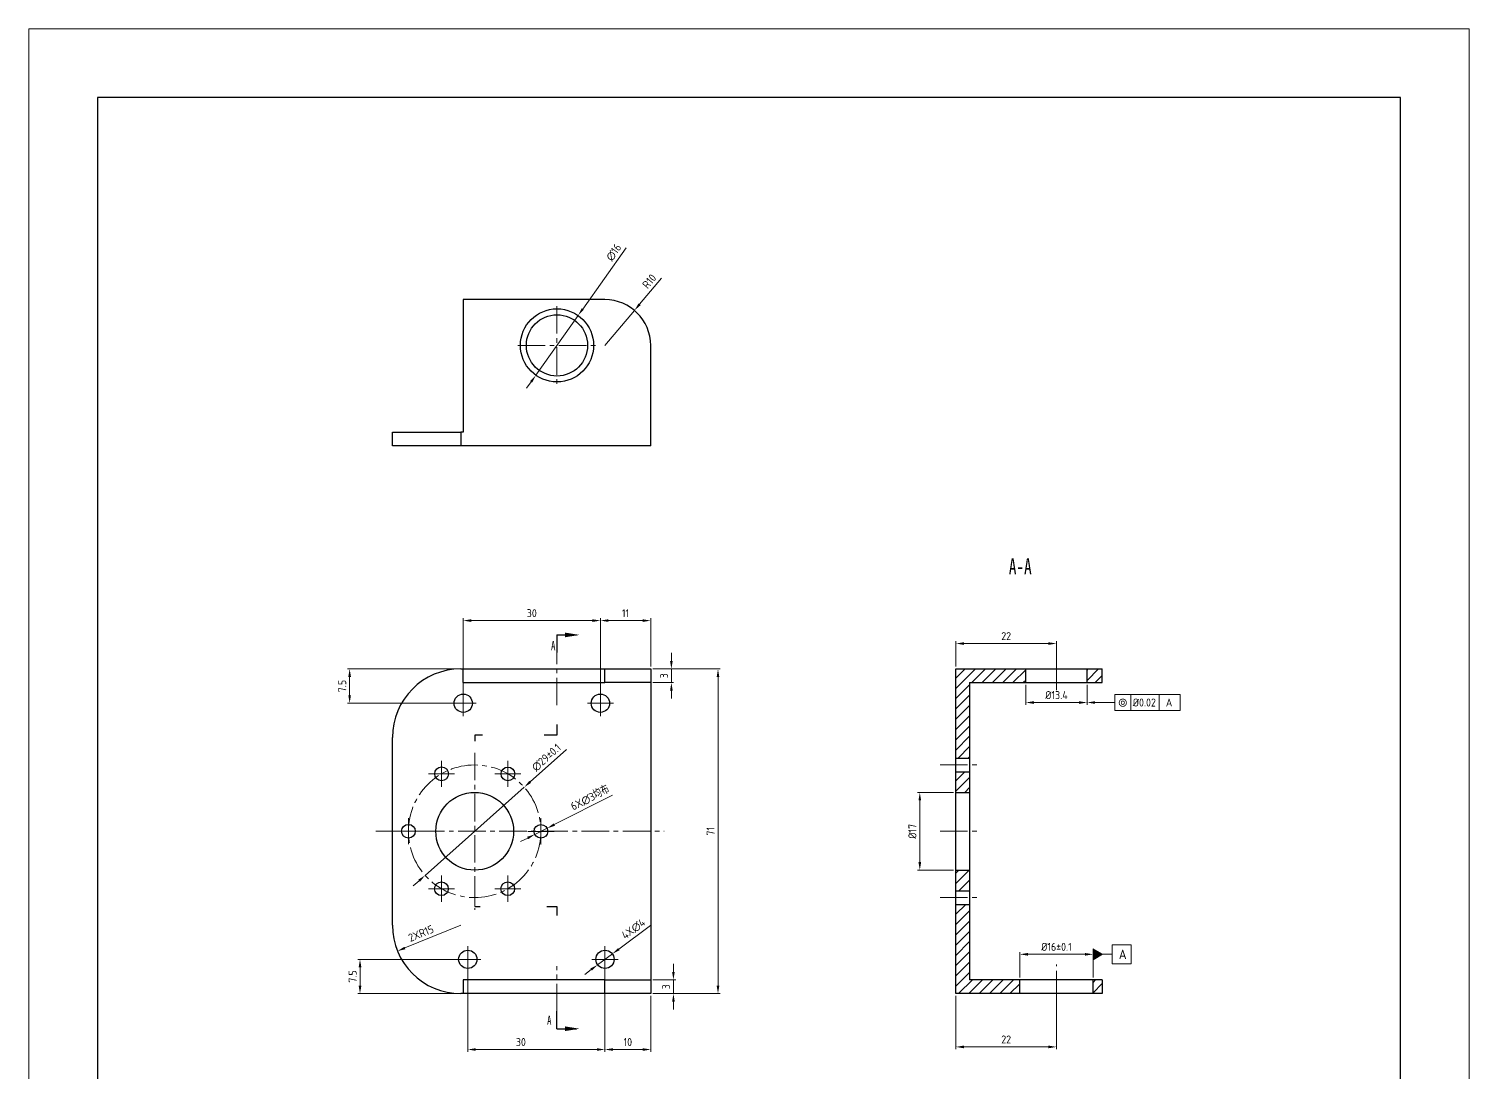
# Model space of a CAD drawing. Header units: millimetres. Extents: x 208 to 276696, y -381762 to 69.
# Drawn here: x 2069.5 to 2384.5, y -168.9 to 59.2 of the extents above; entities that cross this region are included whole.
import ezdxf

# ---------------------------------------------------------------- set-up
doc = ezdxf.new("R2010")
doc.units = ezdxf.units.MM
doc.header["$LTSCALE"] = 0.5
doc.header["$PDSIZE"] = -5
doc.linetypes.add('点画线', pattern=[18, 12, -2, 2, -2])
doc.layers.get('0').update_dxf_attribs({"lineweight": 30})
doc.layers.add('10', color=7, linetype='Continuous')
for name, color, linetype, lineweight in [('AM_8', 1, 'Continuous', 25), ('中心线层', 1, '点画线', 15), ('尺寸', 3, 'Continuous', 15), ('粗实线层', 7, 'Continuous', 30), ('细实线层', 7, 'Continuous', 15)]:
    doc.layers.add(name, color=color, linetype=linetype, lineweight=lineweight)
doc.styles.add('ACISOGDT', font='AMGDT.SHX')
doc.styles.add('SLDTEXTSTYLE0', font='TXT', dxfattribs={"width": 0.7})
doc.styles.get("Standard").update_dxf_attribs({"font": 'isocp.shx', "bigfont": 'gbcbig.shx'})
doc.styles.add('USER2', font='SIMPLEX.SHX')
doc.dimstyles.new('AM_ISO', dxfattribs={"dimscale": 0.5, "dimtxt": 3.5, "dimasz": 3.5, "dimexe": 1, "dimexo": 1, "dimgap": 1.5, "dimtad": 1, "dimdsep": 46, "dimtxsty": 'Standard', "dimcen": 0, "dimclrd": 256, "dimclre": 256, "dimclrt": 2, "dimadec": 0, "dimazin": 2, "dimtp": 0.1, "dimtm": 0.1, "dimtfac": 0.71, "dimtdec": 3, "dimtmove": 0, "dimatfit": 3, "dimfxl": 1, "dimlwd": -1, "dimlwe": -1, "dimarcsym": 1})
doc.dimstyles.new('AM_ISO$3', dxfattribs={"dimscale": 0.5, "dimtxt": 3.5, "dimasz": 3.5, "dimexe": 1, "dimexo": 1, "dimgap": 1.5, "dimtad": 1, "dimtoh": 1, "dimdsep": 46, "dimtxsty": 'Standard', "dimcen": 0, "dimclrd": 256, "dimclre": 256, "dimclrt": 2, "dimadec": 0, "dimazin": 2, "dimtp": 0.1, "dimtm": 0.1, "dimtfac": 0.71, "dimtofl": 0, "dimtmove": 0, "dimatfit": 0, "dimfxl": 1, "dimlwd": -1, "dimlwe": -1, "dimarcsym": 1})
doc.dimstyles.new('AM_ISO$4', dxfattribs={"dimscale": 0.5, "dimtxt": 3.5, "dimasz": 3.5, "dimexe": 1, "dimexo": 1, "dimgap": 1.5, "dimtad": 1, "dimtoh": 1, "dimdsep": 46, "dimtxsty": 'Standard', "dimcen": 0, "dimclrd": 256, "dimclre": 256, "dimclrt": 2, "dimadec": 0, "dimazin": 2, "dimtp": 0.1, "dimtm": 0.1, "dimtfac": 0.71, "dimtdec": 3, "dimtofl": 0, "dimtmove": 0, "dimatfit": 0, "dimfxl": 1, "dimlwd": -1, "dimlwe": -1, "dimarcsym": 1})

# ---------------------------------------------------------------- blocks, each defined once
blk = doc.blocks.new('*D68')
at = {"layer": 'Defpoints', "color": 0, "transparency": 16777216}
for p in [(2205.55, -80.77), (2205.55, -151.77), (2220.27, -151.77)]:
    blk.add_point(p, dxfattribs=at)
at = {"layer": '尺寸', "linetype": 'ByBlock', "transparency": 16777216}
for p, q in [((2206.05, -80.77), (2220.77, -80.77)), ((2220.27, -82.52), (2220.27, -150.02)), ((2206.05, -151.77), (2220.77, -151.77))]:
    blk.add_line(p, q, dxfattribs=at)
at = {"layer": '尺寸', "transparency": 16777216}
for points in [[(2219.98, -82.52), (2220.56, -82.52), (2220.27, -80.77)], [(2219.98, -150.02), (2220.56, -150.02), (2220.27, -151.77)]]:
    blk.add_solid(points, dxfattribs=at)
at = {"layer": '尺寸', "color": 2, "transparency": 16777216, "insert": (2218.64, -116.27), "char_height": 1.75, "attachment_point": 5, "rotation": 90}
blk.add_mtext('71', dxfattribs=at)
blk = doc.blocks.new('*D69')
at = {"layer": 'Defpoints', "color": 0, "transparency": 16777216}
for p in [(2205.55, -80.77), (2205.55, -83.77), (2210.07, -83.77)]:
    blk.add_point(p, dxfattribs=at)
at = {"layer": '尺寸', "linetype": 'ByBlock', "transparency": 16777216}
for p, q in [((2210.07, -79.02), (2210.07, -77.27)), ((2206.05, -80.77), (2210.57, -80.77)), ((2210.07, -80.77), (2210.07, -83.77)), ((2206.05, -83.77), (2210.57, -83.77)), ((2210.07, -85.52), (2210.07, -87.27))]:
    blk.add_line(p, q, dxfattribs=at)
at = {"layer": '尺寸', "transparency": 16777216}
for points in [[(2209.78, -79.02), (2210.37, -79.02), (2210.07, -80.77)], [(2209.78, -85.52), (2210.37, -85.52), (2210.07, -83.77)]]:
    blk.add_solid(points, dxfattribs=at)
at = {"layer": '尺寸', "color": 2, "transparency": 16777216, "insert": (2208.45, -82.27), "char_height": 1.75, "attachment_point": 5, "rotation": 90}
blk.add_mtext('3', dxfattribs=at)
blk = doc.blocks.new('*D70')
at = {"layer": 'Defpoints', "color": 0, "transparency": 16777216}
for p in [(2205.55, -148.77), (2205.55, -151.77), (2210.52, -151.77)]:
    blk.add_point(p, dxfattribs=at)
at = {"layer": '尺寸', "linetype": 'ByBlock', "transparency": 16777216}
for p, q in [((2210.52, -147.02), (2210.52, -145.27)), ((2206.05, -148.77), (2211.02, -148.77)), ((2210.52, -148.77), (2210.52, -151.77)), ((2206.05, -151.77), (2211.02, -151.77)), ((2210.52, -153.52), (2210.52, -155.27))]:
    blk.add_line(p, q, dxfattribs=at)
at = {"layer": '尺寸', "transparency": 16777216}
for points in [[(2210.23, -147.02), (2210.81, -147.02), (2210.52, -148.77)], [(2210.23, -153.52), (2210.81, -153.52), (2210.52, -151.77)]]:
    blk.add_solid(points, dxfattribs=at)
at = {"layer": '尺寸', "color": 2, "transparency": 16777216, "insert": (2208.89, -150.27), "char_height": 1.75, "attachment_point": 5, "rotation": 90}
blk.add_mtext('3', dxfattribs=at)
blk = doc.blocks.new('*D71')
at = {"layer": 'Defpoints', "color": 0, "transparency": 16777216}
for p in [(2197.16, -143.08), (2193.95, -145.46)]:
    blk.add_point(p, dxfattribs=at)
at = {"layer": '尺寸', "linetype": 'ByBlock', "transparency": 16777216}
for p, q in [((2205.53, -136.87), (2198.57, -142.04)), ((2193.95, -145.46), (2197.16, -143.08)), ((2192.54, -146.5), (2191.14, -147.55))]:
    blk.add_line(p, q, dxfattribs=at)
at = {"layer": '尺寸', "transparency": 16777216}
for points in [[(2198.39, -141.8), (2198.74, -142.27), (2197.16, -143.08)], [(2192.37, -146.27), (2192.72, -146.74), (2193.95, -145.46)]]:
    blk.add_solid(points, dxfattribs=at)
at = {"layer": '尺寸', "color": 2, "transparency": 16777216, "insert": (2201.79, -137.63), "char_height": 1.75, "attachment_point": 5, "rotation": 36.5563}
blk.add_mtext('4X∅4', dxfattribs=at)
blk = doc.blocks.new('*D72')
at = {"layer": 'Defpoints', "color": 0, "transparency": 16777216}
for p in [(2165.55, -144.27), (2195.55, -144.27), (2195.55, -163.99)]:
    blk.add_point(p, dxfattribs=at)
at = {"layer": '尺寸', "linetype": 'ByBlock', "transparency": 16777216}
for p, q in [((2165.55, -144.77), (2165.55, -164.49)), ((2195.55, -144.77), (2195.55, -164.49)), ((2167.3, -163.99), (2193.8, -163.99))]:
    blk.add_line(p, q, dxfattribs=at)
at = {"layer": '尺寸', "transparency": 16777216}
for points in [[(2167.3, -163.7), (2167.3, -164.28), (2165.55, -163.99)], [(2193.8, -163.7), (2193.8, -164.28), (2195.55, -163.99)]]:
    blk.add_solid(points, dxfattribs=at)
at = {"layer": '尺寸', "color": 2, "transparency": 16777216, "insert": (2177.16, -162.36), "char_height": 1.75, "attachment_point": 5}
blk.add_mtext('30', dxfattribs=at)
blk = doc.blocks.new('*D73')
at = {"layer": 'Defpoints', "color": 0, "transparency": 16777216}
for p in [(2195.55, -144.27), (2205.55, -151.77), (2205.55, -163.99)]:
    blk.add_point(p, dxfattribs=at)
at = {"layer": '尺寸', "linetype": 'ByBlock', "transparency": 16777216}
for p, q in [((2195.55, -144.77), (2195.55, -164.49)), ((2205.55, -152.27), (2205.55, -164.49)), ((2197.3, -163.99), (2203.8, -163.99))]:
    blk.add_line(p, q, dxfattribs=at)
at = {"layer": '尺寸', "transparency": 16777216}
for points in [[(2197.3, -163.7), (2197.3, -164.28), (2195.55, -163.99)], [(2203.8, -163.7), (2203.8, -164.28), (2205.55, -163.99)]]:
    blk.add_solid(points, dxfattribs=at)
at = {"layer": '尺寸', "color": 2, "transparency": 16777216, "insert": (2200.55, -162.36), "char_height": 1.75, "attachment_point": 5}
blk.add_mtext('10', dxfattribs=at)
blk = doc.blocks.new('*D74')
at = {"layer": 'Defpoints', "color": 0, "transparency": 16777216}
for p in [(2205.55, -70.2), (2205.55, -80.77), (2194.55, -88.27)]:
    blk.add_point(p, dxfattribs=at)
at = {"layer": '尺寸', "linetype": 'ByBlock', "transparency": 16777216}
for p, q in [((2194.55, -87.77), (2194.55, -69.7)), ((2196.3, -70.2), (2203.8, -70.2)), ((2205.55, -80.27), (2205.55, -69.7))]:
    blk.add_line(p, q, dxfattribs=at)
at = {"layer": '尺寸', "transparency": 16777216}
for points in [[(2196.3, -69.91), (2196.3, -70.49), (2194.55, -70.2)], [(2203.8, -69.91), (2203.8, -70.49), (2205.55, -70.2)]]:
    blk.add_solid(points, dxfattribs=at)
at = {"layer": '尺寸', "color": 2, "transparency": 16777216, "insert": (2200.05, -68.58), "char_height": 1.75, "attachment_point": 5}
blk.add_mtext('11', dxfattribs=at)
blk = doc.blocks.new('*D75')
at = {"layer": 'Defpoints', "color": 0, "transparency": 16777216}
for p in [(2194.55, -70.2), (2164.55, -88.27), (2194.55, -88.27)]:
    blk.add_point(p, dxfattribs=at)
at = {"layer": '尺寸', "linetype": 'ByBlock', "transparency": 16777216}
for p, q in [((2164.55, -87.77), (2164.55, -69.7)), ((2166.3, -70.2), (2192.8, -70.2)), ((2194.55, -87.77), (2194.55, -69.7))]:
    blk.add_line(p, q, dxfattribs=at)
at = {"layer": '尺寸', "transparency": 16777216}
for points in [[(2166.3, -69.91), (2166.3, -70.49), (2164.55, -70.2)], [(2192.8, -69.91), (2192.8, -70.49), (2194.55, -70.2)]]:
    blk.add_solid(points, dxfattribs=at)
at = {"layer": '尺寸', "color": 2, "transparency": 16777216, "insert": (2179.55, -68.58), "char_height": 1.75, "attachment_point": 5}
blk.add_mtext('30', dxfattribs=at)
blk = doc.blocks.new('*D87')
at = {"layer": 'Defpoints', "color": 0, "transparency": 16777216}
for p in [(2189.68, -3.5), (2180.43, -16.55)]:
    blk.add_point(p, dxfattribs=at)
at = {"layer": '尺寸', "linetype": 'ByBlock', "transparency": 16777216}
for p, q in [((2200.17, 11.3), (2190.69, -2.07)), ((2180.43, -16.55), (2189.68, -3.5)), ((2179.42, -17.98), (2178.4, -19.41))]:
    blk.add_line(p, q, dxfattribs=at)
at = {"layer": '尺寸', "transparency": 16777216}
for points in [[(2190.45, -1.9), (2190.93, -2.24), (2189.68, -3.5)], [(2179.18, -17.81), (2179.65, -18.15), (2180.43, -16.55)]]:
    blk.add_solid(points, dxfattribs=at)
at = {"layer": '尺寸', "color": 2, "transparency": 16777216, "insert": (2197.47, 10.31), "char_height": 1.75, "attachment_point": 5, "rotation": 54.6744}
blk.add_mtext('∅16', dxfattribs=at)
blk = doc.blocks.new('*D88')
at = {"layer": 'Defpoints', "color": 0, "transparency": 16777216}
for p in [(2177.89, -106.63), (2156.22, -125.91)]:
    blk.add_point(p, dxfattribs=at)
at = {"layer": '尺寸', "linetype": 'ByBlock', "transparency": 16777216}
for p, q in [((2187.12, -98.42), (2179.19, -105.47)), ((2156.22, -125.91), (2177.89, -106.63)), ((2154.91, -127.07), (2153.61, -128.23))]:
    blk.add_line(p, q, dxfattribs=at)
at = {"layer": '尺寸', "transparency": 16777216}
for points in [[(2179, -105.25), (2179.39, -105.69), (2177.89, -106.63)], [(2154.72, -126.85), (2155.11, -127.29), (2156.22, -125.91)]]:
    blk.add_solid(points, dxfattribs=at)
at = {"layer": '尺寸', "color": 2, "transparency": 16777216, "insert": (2182.73, -100.15), "char_height": 1.75, "attachment_point": 5, "rotation": 41.6586}
blk.add_mtext('∅29%%P0.1', dxfattribs=at)
blk = doc.blocks.new('*D89')
at = {"layer": 'Defpoints', "color": 0, "transparency": 16777216}
for p in [(2272.29, -107.77), (2264.4, -124.77), (2272.29, -124.77)]:
    blk.add_point(p, dxfattribs=at)
at = {"layer": '尺寸', "linetype": 'ByBlock', "transparency": 16777216}
for p, q in [((2271.79, -107.77), (2263.9, -107.77)), ((2264.4, -109.52), (2264.4, -123.02)), ((2271.79, -124.77), (2263.9, -124.77))]:
    blk.add_line(p, q, dxfattribs=at)
at = {"layer": '尺寸', "transparency": 16777216}
for points in [[(2264.11, -109.52), (2264.69, -109.52), (2264.4, -107.77)], [(2264.11, -123.02), (2264.69, -123.02), (2264.4, -124.77)]]:
    blk.add_solid(points, dxfattribs=at)
at = {"layer": '尺寸', "color": 2, "transparency": 16777216, "insert": (2262.78, -116.27), "char_height": 1.75, "attachment_point": 5, "rotation": 90}
blk.add_mtext('%%C17', dxfattribs=at)
blk = doc.blocks.new('*D91')
at = {"layer": 'Defpoints', "color": 0, "transparency": 16777216}
for p in [(2272.29, -151.77), (2294.29, -151.77), (2272.29, -163.42)]:
    blk.add_point(p, dxfattribs=at)
at = {"layer": '尺寸', "linetype": 'ByBlock', "transparency": 16777216}
for p, q in [((2272.29, -152.27), (2272.29, -163.92)), ((2294.29, -152.27), (2294.29, -163.92)), ((2292.54, -163.42), (2274.04, -163.42))]:
    blk.add_line(p, q, dxfattribs=at)
at = {"layer": '尺寸', "transparency": 16777216}
for points in [[(2274.04, -163.13), (2274.04, -163.71), (2272.29, -163.42)], [(2292.54, -163.13), (2292.54, -163.71), (2294.29, -163.42)]]:
    blk.add_solid(points, dxfattribs=at)
at = {"layer": '尺寸', "color": 2, "transparency": 16777216, "insert": (2283.29, -161.79), "char_height": 1.75, "attachment_point": 5}
blk.add_mtext('22', dxfattribs=at)
blk = doc.blocks.new('*D92')
at = {"layer": 'Defpoints', "color": 0, "transparency": 16777216}
for p in [(2286.29, -143.17), (2286.29, -148.77), (2302.29, -148.77)]:
    blk.add_point(p, dxfattribs=at)
at = {"layer": '尺寸', "linetype": 'ByBlock', "transparency": 16777216}
for p, q in [((2286.29, -148.27), (2286.29, -142.67)), ((2300.54, -143.17), (2288.04, -143.17)), ((2302.29, -148.27), (2302.29, -142.67))]:
    blk.add_line(p, q, dxfattribs=at)
at = {"layer": '尺寸', "transparency": 16777216}
for points in [[(2288.04, -142.88), (2288.04, -143.46), (2286.29, -143.17)], [(2300.54, -142.88), (2300.54, -143.46), (2302.29, -143.17)]]:
    blk.add_solid(points, dxfattribs=at)
at = {"layer": '尺寸', "color": 2, "transparency": 16777216, "insert": (2294.29, -141.54), "char_height": 1.75, "attachment_point": 5}
blk.add_mtext('%%C16%%P0.1', dxfattribs=at)
blk = doc.blocks.new('*D93')
at = {"layer": 'Defpoints', "color": 0, "transparency": 16777216}
for p in [(2272.29, -75.22), (2272.29, -80.77), (2294.29, -80.77)]:
    blk.add_point(p, dxfattribs=at)
at = {"layer": '尺寸', "linetype": 'ByBlock', "transparency": 16777216}
for p, q in [((2272.29, -80.27), (2272.29, -74.72)), ((2292.54, -75.22), (2274.04, -75.22)), ((2294.29, -80.27), (2294.29, -74.72))]:
    blk.add_line(p, q, dxfattribs=at)
at = {"layer": '尺寸', "transparency": 16777216}
for points in [[(2274.04, -74.93), (2274.04, -75.51), (2272.29, -75.22)], [(2292.54, -74.93), (2292.54, -75.51), (2294.29, -75.22)]]:
    blk.add_solid(points, dxfattribs=at)
at = {"layer": '尺寸', "color": 2, "transparency": 16777216, "insert": (2283.29, -73.6), "char_height": 1.75, "attachment_point": 5}
blk.add_mtext('22', dxfattribs=at)
blk = doc.blocks.new('*D94')
at = {"layer": 'Defpoints', "color": 0, "transparency": 16777216}
for p in [(2287.59, -83.77), (2300.99, -83.77), (2300.99, -88.12)]:
    blk.add_point(p, dxfattribs=at)
at = {"layer": '尺寸', "linetype": 'ByBlock', "transparency": 16777216}
for p, q in [((2287.59, -84.27), (2287.59, -88.62)), ((2300.99, -84.27), (2300.99, -88.62)), ((2289.34, -88.12), (2299.24, -88.12))]:
    blk.add_line(p, q, dxfattribs=at)
at = {"layer": '尺寸', "transparency": 16777216}
for points in [[(2289.34, -87.83), (2289.34, -88.41), (2287.59, -88.12)], [(2299.24, -87.83), (2299.24, -88.41), (2300.99, -88.12)]]:
    blk.add_solid(points, dxfattribs=at)
at = {"layer": '尺寸', "color": 2, "transparency": 16777216, "insert": (2294.29, -86.49), "char_height": 1.75, "attachment_point": 5}
blk.add_mtext('%%C13.4', dxfattribs=at)
blk = doc.blocks.new('SW_NOTE_0')
at = {"layer": '10', "color": 0, "insert": (3.94, 4.51), "char_height": 3.5, "attachment_point": 2, "style": 'SLDTEXTSTYLE0'}
blk.add_mtext('A-A', dxfattribs=at)
blk = doc.blocks.new('*D95')
at = {"layer": 'Defpoints', "color": 0, "transparency": 16777216}
for p in [(2139.71, -80.77), (2164.55, -80.77), (2164.55, -88.27)]:
    blk.add_point(p, dxfattribs=at)
at = {"layer": '尺寸', "linetype": 'ByBlock', "transparency": 16777216}
for p, q in [((2164.05, -80.77), (2139.21, -80.77)), ((2139.71, -86.52), (2139.71, -82.52)), ((2164.05, -88.27), (2139.21, -88.27))]:
    blk.add_line(p, q, dxfattribs=at)
at = {"layer": '尺寸', "transparency": 16777216}
for points in [[(2139.42, -82.52), (2140, -82.52), (2139.71, -80.77)], [(2139.42, -86.52), (2140, -86.52), (2139.71, -88.27)]]:
    blk.add_solid(points, dxfattribs=at)
at = {"layer": '尺寸', "color": 2, "transparency": 16777216, "insert": (2138.09, -84.52), "char_height": 1.75, "attachment_point": 5, "rotation": 90}
blk.add_mtext('7.5', dxfattribs=at)
blk = doc.blocks.new('$CAXA_FRAME_13B17AC1$')
at = {"layer": '粗实线层'}
for p, q in [((95, 138.5), (-95, 138.5)), ((-95, 138.5), (-95, -138.5)), ((95, -138.5), (95, 138.5))]:
    blk.add_line(p, q, dxfattribs=at)
at = {"layer": '细实线层'}
for p, q in [((105, 148.5), (-105, 148.5)), ((-105, 148.5), (-105, -148.5)), ((105, -148.5), (105, 148.5))]:
    blk.add_line(p, q, dxfattribs=at)
blk = doc.blocks.new('*D97')
at = {"layer": 'Defpoints', "color": 0, "transparency": 16777216}
for p in [(2202, -2.38), (2195.55, -10.02)]:
    blk.add_point(p, dxfattribs=at)
at = {"layer": '尺寸', "linetype": 'ByBlock', "transparency": 16777216}
for p, q in [((2207.92, 4.65), (2203.13, -1.04)), ((2195.55, -10.02), (2202, -2.38))]:
    blk.add_line(p, q, dxfattribs=at)
at = {"layer": '尺寸', "transparency": 16777216}
blk.add_solid([(2202.9, -0.85), (2203.35, -1.23), (2202, -2.38)], dxfattribs=at)
at = {"layer": '尺寸', "color": 2, "transparency": 16777216, "insert": (2205.24, 3.99), "char_height": 1.75, "attachment_point": 5, "rotation": 49.8794}
blk.add_mtext('R10', dxfattribs=at)
blk = doc.blocks.new('*D101')
at = {"layer": 'Defpoints', "color": 0, "transparency": 16777216}
for p in [(2164.05, -136.77), (2150.17, -142.46)]:
    blk.add_point(p, dxfattribs=at)
at = {"layer": '尺寸', "linetype": 'ByBlock', "transparency": 16777216}
blk.add_line((2164.05, -136.77), (2151.79, -141.79), dxfattribs=at)
at = {"layer": '尺寸', "transparency": 16777216}
blk.add_solid([(2151.68, -141.52), (2151.9, -142.06), (2150.17, -142.46)], dxfattribs=at)
at = {"layer": '尺寸', "color": 2, "transparency": 16777216, "insert": (2155.32, -138.59), "char_height": 1.75, "attachment_point": 5, "rotation": 22.2783}
blk.add_mtext('2XR15', dxfattribs=at)
blk = doc.blocks.new('*D102')
at = {"layer": 'Defpoints', "color": 0, "transparency": 16777216}
for p in [(2165.55, -144.27), (2141.98, -151.77), (2164.55, -151.77)]:
    blk.add_point(p, dxfattribs=at)
at = {"layer": '尺寸', "linetype": 'ByBlock', "transparency": 16777216}
for p, q in [((2165.05, -144.27), (2141.48, -144.27)), ((2141.98, -146.02), (2141.98, -150.02)), ((2164.05, -151.77), (2141.48, -151.77))]:
    blk.add_line(p, q, dxfattribs=at)
at = {"layer": '尺寸', "transparency": 16777216}
for points in [[(2141.69, -146.02), (2142.28, -146.02), (2141.98, -144.27)], [(2141.69, -150.02), (2142.28, -150.02), (2141.98, -151.77)]]:
    blk.add_solid(points, dxfattribs=at)
at = {"layer": '尺寸', "color": 2, "transparency": 16777216, "insert": (2140.36, -148.02), "char_height": 1.75, "attachment_point": 5, "rotation": 90}
blk.add_mtext('7.5', dxfattribs=at)
blk = doc.blocks.new('*D108')
at = {"layer": 'Defpoints', "color": 0, "transparency": 16777216}
for p in [(2182.89, -115.61), (2180.21, -116.96)]:
    blk.add_point(p, dxfattribs=at)
at = {"layer": '尺寸', "linetype": 'ByBlock', "transparency": 16777216}
for p, q in [((2197.22, -108.38), (2184.46, -114.82)), ((2180.21, -116.96), (2182.89, -115.61)), ((2178.65, -117.74), (2177.09, -118.53))]:
    blk.add_line(p, q, dxfattribs=at)
at = {"layer": '尺寸', "transparency": 16777216}
for points in [[(2184.33, -114.56), (2184.59, -115.08), (2182.89, -115.61)], [(2178.52, -117.48), (2178.78, -118), (2180.21, -116.96)]]:
    blk.add_solid(points, dxfattribs=at)
at = {"layer": '尺寸', "color": 2, "transparency": 16777216, "insert": (2192.29, -108.98), "char_height": 1.75, "attachment_point": 5, "rotation": 26.751}
blk.add_mtext('6X∅3均布', dxfattribs=at)

msp = doc.modelspace()

# ---------------------------------------------------------------- hatches: boundary and pattern name
at = {"layer": 'AM_8', "ltscale": 0.001}
msp.add_hatch(color=3, dxfattribs=at).paths.add_polyline_path([(2302.291, -144.38), (2304.391, -143.168), (2302.291, -141.955)])
at = {"layer": '尺寸'}
h = msp.add_hatch(dxfattribs=at)
h.set_pattern_fill('ANSI31', color=256, scale=0.5)
h.paths.add_polyline_path([(2275.291, -124.77), (2272.291, -124.77), (2272.291, -129.27), (2275.291, -129.27)])
h.paths.add_polyline_path([(2287.591, -80.77), (2275.291, -80.77), (2272.291, -80.77), (2272.291, -100.27), (2275.291, -100.27), (2275.291, -83.77), (2287.591, -83.77)])
h.paths.add_polyline_path([(2304.291, -80.77), (2300.991, -80.77), (2300.991, -83.77), (2304.291, -83.77)])
h.paths.add_polyline_path([(2275.291, -103.27), (2272.291, -103.27), (2272.291, -107.77), (2275.291, -107.77)])
h.paths.add_polyline_path([(2275.291, -132.27), (2272.291, -132.27), (2272.291, -151.77), (2275.291, -151.77), (2286.291, -151.77), (2286.291, -148.77), (2275.291, -148.77)])
h.paths.add_polyline_path([(2304.291, -148.77), (2302.291, -148.77), (2302.291, -151.77), (2304.291, -151.77)])
h = msp.add_hatch(dxfattribs=at)
h.set_pattern_fill('ANGLE', color=256)
h.set_pattern_definition([(0, (0, 0), (0, 6.985), [5.08, -1.905]), (90, (0, 0), (-6.985, 4e-16), [5.08, -1.905])])
h.paths.add_polyline_path([(2302.291, -141.955), (2302.291, -144.38), (2304.391, -143.168)])

# ---------------------------------------------------------------- linework, layer by layer
at = {"color": 7}
for p, q in [((2164.554, -0.024), (2164.554, -29.024)), ((2195.554, -0.024), (2164.554, -0.024)), ((2205.554, -32.024), (2205.554, -10.024)), ((2149.054, -32.024), (2149.054, -29.024)), ((2149.054, -29.024), (2164.054, -29.024)), ((2164.054, -29.024), (2164.054, -32.024)), ((2164.554, -29.024), (2164.054, -29.024)), ((2164.054, -32.024), (2149.054, -32.024)), ((2205.554, -32.024), (2164.054, -32.024)), ((2185.054, -73.34), (2185.054, -77.17)), ((2185.054, -73.34), (2189.341, -73.34)), ((2164.054, -80.77), (2164.554, -80.77)), ((2164.554, -80.77), (2195.554, -80.77)), ((2164.554, -83.77), (2164.554, -80.77)), ((2195.554, -83.77), (2195.554, -80.77)), ((2195.554, -80.77), (2205.554, -80.77)), ((2205.554, -80.77), (2205.554, -83.77)), ((2272.291, -80.77), (2275.291, -80.77)), ((2272.291, -151.77), (2272.291, -80.77)), ((2275.291, -80.77), (2304.291, -80.77)), ((2287.591, -83.77), (2287.591, -80.77)), ((2300.991, -83.77), (2300.991, -80.77)), ((2304.291, -83.77), (2304.291, -80.77)), ((2164.554, -83.77), (2195.554, -83.77)), ((2205.554, -83.77), (2195.554, -83.77)), ((2205.554, -83.77), (2205.554, -148.77)), ((2275.291, -83.77), (2304.291, -83.77)), ((2275.291, -83.77), (2275.291, -148.77)), ((2185.054, -92.9), (2185.054, -95.22)), ((2149.054, -136.77), (2149.054, -95.77)), ((2167.054, -95.22), (2167.054, -96.595)), ((2168.79, -95.22), (2167.054, -95.22)), ((2185.054, -95.22), (2182.255, -95.22)), ((2272.291, -100.27), (2275.291, -100.27)), ((2272.291, -103.27), (2275.291, -103.27)), ((2272.291, -107.77), (2275.291, -107.77)), ((2272.291, -124.77), (2275.291, -124.77)), ((2272.291, -129.27), (2275.291, -129.27)), ((2272.291, -132.27), (2275.291, -132.27)), ((2167.054, -132.699), (2168.263, -132.699)), ((2182.861, -132.699), (2185.054, -132.699)), ((2185.054, -132.699), (2185.054, -134.667)), ((2164.554, -148.77), (2164.554, -151.77)), ((2195.554, -148.77), (2164.554, -148.77)), ((2195.554, -151.77), (2195.554, -148.77)), ((2195.554, -148.77), (2205.554, -148.77)), ((2205.554, -148.77), (2205.554, -151.77)), ((2304.291, -148.77), (2275.291, -148.77)), ((2286.291, -151.77), (2286.291, -148.77)), ((2302.291, -151.77), (2302.291, -148.77)), ((2304.291, -148.77), (2304.291, -151.77)), ((2164.554, -151.77), (2164.054, -151.77)), ((2195.554, -151.77), (2164.554, -151.77)), ((2205.554, -151.77), (2195.554, -151.77)), ((2275.291, -151.77), (2272.291, -151.77)), ((2304.291, -151.77), (2275.291, -151.77)), ((2185.054, -159.438), (2185.054, -155.608)), ((2185.054, -159.438), (2189.341, -159.438))]:
    msp.add_line(p, q, dxfattribs=at)
for centre, radius in [((2185.054, -10.024), 8), ((2185.054, -10.024), 6.7), ((2164.554, -88.27), 2), ((2194.554, -88.27), 2), ((2159.814, -103.707), 1.5), ((2174.314, -103.718), 1.5), ((2167.054, -116.27), 8.5), ((2152.554, -116.259), 1.5), ((2181.554, -116.281), 1.5), ((2159.794, -128.822), 1.5), ((2174.294, -128.833), 1.5), ((2165.554, -144.27), 2), ((2195.554, -144.27), 2)]:
    msp.add_circle(centre, radius, dxfattribs=at)
for centre, radius, start, end in [((2195.554, -10.024), 10, 0, 90), ((2164.054, -95.77), 15, 90, 180), ((2164.054, -136.77), 15, 180, 270)]:
    msp.add_arc(centre, radius, start, end, dxfattribs=at)
for points in [[(2189.998, -73.336), (2186.823, -73.844), (2186.823, -72.828)], [(2189.998, -159.442), (2186.823, -158.934), (2186.823, -159.95)]]:
    msp.add_solid(points, dxfattribs=at)
at = {"layer": '中心线层'}
for p, q in [((2185.054, -1.445), (2185.054, -18.603)), ((2176.475, -10.024), (2193.633, -10.024)), ((2185.054, -88.71), (2185.054, -77.17)), ((2294.291, -85.441), (2294.291, -79.657)), ((2164.554, -85.41), (2164.554, -91.13)), ((2194.554, -85.41), (2194.554, -91.13)), ((2161.694, -88.27), (2167.414, -88.27)), ((2191.694, -88.27), (2197.414, -88.27)), ((2167.054, -99.112), (2167.054, -133.428)), ((2156.954, -103.707), (2162.674, -103.707)), ((2159.814, -100.847), (2159.814, -106.567)), ((2171.454, -103.718), (2177.174, -103.718)), ((2174.314, -100.859), (2174.314, -106.578)), ((2268.862, -101.77), (2277.845, -101.77)), ((2152.554, -113.399), (2152.554, -119.118)), ((2145.445, -116.27), (2208.465, -116.27)), ((2149.694, -116.259), (2155.414, -116.259)), ((2165.863, -116.27), (2169.459, -116.27)), ((2178.694, -116.281), (2184.414, -116.281)), ((2178.694, -116.281), (2184.414, -116.281)), ((2181.554, -113.422), (2181.554, -119.141)), ((2181.554, -113.422), (2181.554, -119.141)), ((2268.862, -116.27), (2277.845, -116.27)), ((2159.794, -125.962), (2159.794, -131.681)), ((2174.294, -125.973), (2174.294, -131.693)), ((2156.935, -128.822), (2162.654, -128.822)), ((2171.435, -128.833), (2177.154, -128.833)), ((2268.862, -130.77), (2277.845, -130.77)), ((2165.554, -141.41), (2165.554, -147.13)), ((2195.554, -141.41), (2195.554, -147.13)), ((2162.694, -144.27), (2168.414, -144.27)), ((2192.694, -144.27), (2198.414, -144.27)), ((2185.054, -155.608), (2185.054, -145.799)), ((2294.291, -152.79), (2294.291, -145.419))]:
    msp.add_line(p, q, dxfattribs=at)
msp.add_circle((2167.054, -116.27), 14.5, dxfattribs=at)
at = {"layer": '尺寸'}
for p, q in [((2305.29, -88.117), (2302.741, -88.117)), ((2307.04, -88.117), (2305.29, -88.117)), ((2167.054, -131.736), (2167.054, -132.699))]:
    msp.add_line(p, q, dxfattribs=at)
at = {"layer": '尺寸', "color": 2}
for p, q in [((2307.04, -86.367), (2321.32, -86.367)), ((2307.04, -86.367), (2307.04, -89.867)), ((2310.54, -86.367), (2310.54, -89.867)), ((2316.77, -86.367), (2316.77, -89.867)), ((2321.32, -86.367), (2321.32, -89.867)), ((2307.04, -89.867), (2321.32, -89.867))]:
    msp.add_line(p, q, dxfattribs=at)
msp.add_lwpolyline([(2306.455, -145.268), (2310.655, -145.268), (2310.655, -141.068), (2306.455, -141.068), (2306.455, -145.268)], dxfattribs=at)
at = {"layer": '尺寸'}
msp.add_lwpolyline([(2304.391, -143.168), (2302.291, -141.955), (2302.291, -144.38)], close=True, dxfattribs=at)
for points in [[(2304.488, -143.168), (2304.391, -143.168)], [(2306.455, -143.168), (2304.488, -143.168)]]:
    msp.add_lwpolyline(points, dxfattribs=at)
msp.add_trace([(2302.741, -87.825), (2302.741, -88.409), (2300.991, -88.117)], dxfattribs=at)

# ---------------------------------------------------------------- block references
at = {"layer": '10'}
msp.add_blockref('SW_NOTE_0', (2282.429, -61.114), dxfattribs=at)
at = {"layer": '粗实线层', "xscale": 1.5, "yscale": 1.5, "zscale": 1.5}
msp.add_blockref('$CAXA_FRAME_13B17AC1$', (2227.048, -163.555), dxfattribs=at)

# ---------------------------------------------------------------- texts
at = {"color": 7, "char_height": 2, "attachment_point": 1, "style": 'SLDTEXTSTYLE0'}
for insert in [(2183.759, -74.672), (2182.889, -156.58)]:
    msp.add_mtext('A', dxfattribs=dict(at, insert=insert))
at = {"layer": '尺寸', "color": 2, "insert": (2308.79, -88.117), "char_height": 1.75, "attachment_point": 5, "style": 'ACISOGDT'}
msp.add_mtext('r', dxfattribs=at)
at = {"layer": '尺寸', "color": 2, "char_height": 1.75, "attachment_point": 4}
for s, insert in [('%%c0.02', (2310.977, -88.117)), (' A', (2317.207, -88.117))]:
    msp.add_mtext(s, dxfattribs=dict(at, insert=insert))
at = {"layer": '尺寸', "color": 2, "insert": (2307.925, -142.118), "char_height": 2.1, "width": 2.415, "attachment_point": 1, "style": 'USER2'}
msp.add_mtext('\\Fisocp.shx,gbcbig.shx;\\W1.0000000000;\\T1.0000000000;\\o\\lA', dxfattribs=at)

# ---------------------------------------------------------------- dimensions: what is measured, and where the dimension line sits
at = {"layer": '尺寸'}
dim = msp.add_diameter_dim_2p(p1=(2180.428, -16.551), p2=(2189.68, -3.497), dimstyle='AM_ISO$3', override={"dimtoh": 0, "dimtdec": 3, "dimtofl": 1, "dimatfit": 3}, dxfattribs=at)
dim.commit()
dim.dimension.update_dxf_attribs({"geometry": '*D87', "text_midpoint": (2198.798, 9.368), "dimtype": 163})
dim = msp.add_radius_dim(center=(2195.554, -10.024), mpoint=(2201.998, -2.377), dimstyle='AM_ISO$4', override={"dimtoh": 0, "dimtofl": 1, "dimatfit": 3}, dxfattribs=at)
dim.commit()
dim.dimension.update_dxf_attribs({"geometry": '*D97', "text_midpoint": (2206.481, 2.943), "dimtype": 164})
for base, p1, p2, picture, middle in [((2194.554, -70.201), (2164.554, -88.27), (2194.554, -88.27), '*D75', (2179.554, -68.576)), ((2272.291, -75.222), (2294.291, -80.77), (2272.291, -80.77), '*D93', (2283.291, -73.597)), ((2272.291, -163.418), (2294.291, -151.77), (2272.291, -151.77), '*D91', (2283.291, -161.793))]:
    dim = msp.add_linear_dim(base=base, p1=p1, p2=p2, dimstyle='AM_ISO', dxfattribs=at)
    dim.commit()
    dim.dimension.update_dxf_attribs({"geometry": picture, "text_midpoint": middle})
for base, p1, p2, picture, middle in [((2205.554, -70.201), (2194.554, -88.27), (2205.554, -80.77), '*D74', (2200.054, -70.201)), ((2195.554, -163.99), (2165.554, -144.27), (2195.554, -144.27), '*D72', (2177.161, -163.99)), ((2205.554, -163.99), (2195.554, -144.27), (2205.554, -151.77), '*D73', (2200.554, -163.99))]:
    dim = msp.add_linear_dim(base=base, p1=p1, p2=p2, dimstyle='AM_ISO', dxfattribs=at)
    dim.commit()
    dim.dimension.update_dxf_attribs({"geometry": picture, "text_midpoint": middle, "dimtype": 160})
for base, p1, p2, picture, middle in [((2210.074, -83.77), (2205.554, -80.77), (2205.554, -83.77), '*D69', (2208.449, -82.27)), ((2220.267, -151.77), (2205.554, -80.77), (2205.554, -151.77), '*D68', (2218.642, -116.27)), ((2141.985, -151.77), (2165.554, -144.27), (2164.554, -151.77), '*D102', (2140.36, -148.02)), ((2210.52, -151.77), (2205.554, -148.77), (2205.554, -151.77), '*D70', (2208.895, -150.27))]:
    dim = msp.add_linear_dim(base=base, p1=p1, p2=p2, angle=90, dimstyle='AM_ISO', dxfattribs=at)
    dim.commit()
    dim.dimension.update_dxf_attribs({"geometry": picture, "text_midpoint": middle})
dim = msp.add_linear_dim(base=(2139.71, -80.77), p1=(2164.554, -88.27), p2=(2164.554, -80.77), angle=90, dimstyle='AM_ISO', dxfattribs=at)
dim.commit()
dim.dimension.update_dxf_attribs({"geometry": '*D95', "text_midpoint": (2139.71, -84.52), "dimtype": 160})
dim = msp.add_linear_dim(base=(2300.991, -88.117), p1=(2287.591, -83.77), p2=(2300.991, -83.77), text='%%C<>', dimstyle='AM_ISO', dxfattribs=at)
dim.commit()
dim.dimension.update_dxf_attribs({"geometry": '*D94', "text_midpoint": (2294.291, -86.492)})
for p1, p2, text, override, picture, middle in [((2156.221, -125.908), (2177.887, -106.632), '<>%%P0.1', {"dimtoh": 0, "dimpost": '', "dimtdec": 3, "dimtofl": 1, "dimatfit": 3}, '*D88', (2182.73, -100.148)), ((2193.948, -145.461), (2197.161, -143.079), '4X<>', {"dimtoh": 0, "dimtdec": 3, "dimtofl": 1, "dimatfit": 3}, '*D71', (2201.786, -137.627))]:
    dim = msp.add_diameter_dim_2p(p1=p1, p2=p2, text=text, dimstyle='AM_ISO$3', override=override, dxfattribs=at)
    dim.commit()
    dim.dimension.update_dxf_attribs({"geometry": picture, "text_midpoint": middle})
dim = msp.add_diameter_dim_2p(p1=(2180.215, -116.957), p2=(2182.894, -115.606), text='6X<>均布', dimstyle='AM_ISO$3', override={"dimtoh": 0, "dimtdec": 3, "dimtofl": 1, "dimatfit": 3}, dxfattribs=at)
dim.commit()
dim.dimension.update_dxf_attribs({"geometry": '*D108', "text_midpoint": (2193.048, -110.488), "dimtype": 163})
dim = msp.add_linear_dim(base=(2264.401, -124.77), p1=(2272.291, -107.77), p2=(2272.291, -124.77), angle=90, text='%%C<>', dimstyle='AM_ISO', dxfattribs=at)
dim.commit()
dim.dimension.update_dxf_attribs({"geometry": '*D89', "text_midpoint": (2262.776, -116.27)})
dim = msp.add_radius_dim(center=(2164.054, -136.77), mpoint=(2150.174, -142.457), text='2X<>', dimstyle='AM_ISO$4', dxfattribs=at)
dim.commit()
dim.dimension.update_dxf_attribs({"geometry": '*D101', "text_midpoint": (2155.933, -140.097), "dimtype": 164})
dim = msp.add_linear_dim(base=(2286.291, -143.168), p1=(2302.291, -148.77), p2=(2286.291, -148.77), text='%%C<>%%P0.1', dimstyle='AM_ISO', override={"dimpost": ''}, dxfattribs=at)
dim.commit()
dim.dimension.update_dxf_attribs({"geometry": '*D92', "text_midpoint": (2294.291, -141.543)})

doc.saveas('drawing.dxf')
